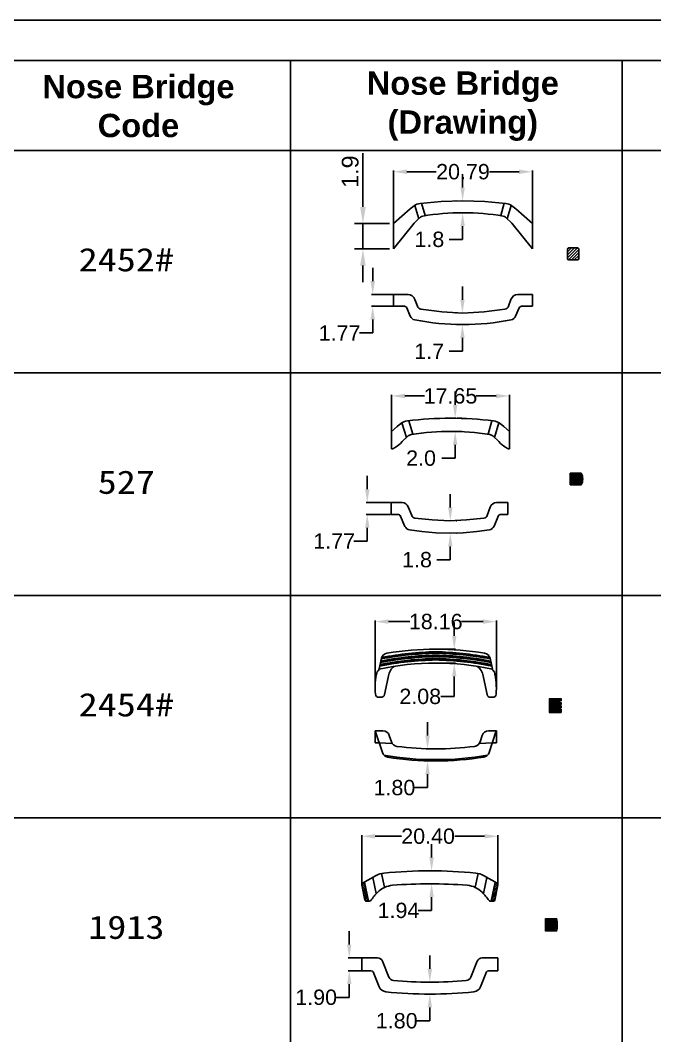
# Model space of a CAD drawing. Header units: inches. Extents: x 3613 to 8393, y -2205 to -794.
# Drawn here: x 3708.3 to 3803.3, y -1380.5 to -1228.4 of the extents above; entities that cross this region are included whole.
import ezdxf

# ---------------------------------------------------------------- set-up
doc = ezdxf.new("R2010")
doc.units = ezdxf.units.IN
doc.header["$MEASUREMENT"] = 0
doc.linetypes.add('PHANTOM2', pattern=[1.25, 0.625, -0.125, 0.125, -0.125, 0.125, -0.125])
doc.layers.add('Dimension', color=3, linetype='Continuous')
doc.layers.add('Section Line', color=6, linetype='PHANTOM2')
doc.styles.get("Standard").update_dxf_attribs({"font": 'arial.ttf'})
doc.styles.add('样式 1', font='romant.shx')
doc.dimstyles.new('ISO-25$0', dxfattribs={"dimtxt": 2.5, "dimasz": 2.5, "dimexe": 0.5, "dimexo": 1, "dimgap": 1, "dimtad": 0, "dimtih": 1, "dimtoh": 1, "dimdec": 1, "dimzin": 10, "dimdsep": 46, "dimlunit": 6, "dimtxsty": '样式 1', "dimcen": 0, "dimclrd": 256, "dimclre": 256, "dimclrt": 7, "dimazin": 0, "dimtfac": 1, "dimtdec": 1, "dimtofl": 0, "dimtmove": 0, "dimatfit": 0, "dimfxl": 1, "dimtolj": 1, "dimtzin": 10, "dimarcsym": 0})
doc.dimstyles.new('Standard$0', dxfattribs={"dimtxt": 2.3, "dimasz": 2, "dimexe": 1, "dimexo": 1, "dimgap": 1, "dimtad": 0, "dimtih": 1, "dimtoh": 1, "dimdec": 1, "dimzin": 0, "dimdsep": 46, "dimtxsty": 'Standard', "dimcen": 0, "dimclrd": 4, "dimclre": 4, "dimclrt": 4, "dimadec": 1, "dimazin": 0, "dimtfac": 1, "dimtdec": 1, "dimtofl": 0, "dimtmove": 0, "dimatfit": 0, "dimfxl": 1, "dimtolj": 1, "dimtzin": 0, "dimarcsym": 0})
pattern_1 = [(225, (1549.913197102886, -697.8947662898918), (0.1325825214724776, -0.1325825214724777), [])]

# ---------------------------------------------------------------- blocks, each defined once
blk = doc.blocks.new('*D456')
at = {"layer": 'Defpoints', "color": 0, "transparency": 16777216}
for p in [(3759.584680288662, -1258.810921603378), (3764.173020711336, -1258.810921603378), (3764.173020711335, -1262.6082696293)]:
    blk.add_point(p, dxfattribs=at)
at = {"layer": 'Dimension', "color": 0, "lineweight": -2, "transparency": 16777216}
for p, q in [((3759.584680288662, -1256.310921603378), (3759.584680288662, -1248.239639202287)), ((3763.548020711336, -1258.810921603378), (3758.334680288662, -1258.810921603378)), ((3759.584680288662, -1262.6082696293), (3759.584680288662, -1258.810921603378)), ((3763.548020711335, -1262.6082696293), (3758.334680288662, -1262.6082696293)), ((3759.584680288662, -1265.1082696293), (3759.584680288662, -1267.6082696293))]:
    blk.add_line(p, q, dxfattribs=at)
at = {"layer": 'Dimension', "color": 0, "transparency": 16777216}
for points in [[(3759.168013621995, -1256.310921603378), (3760.001346955328, -1256.310921603378), (3759.584680288662, -1258.810921603378)], [(3759.168013621995, -1265.1082696293), (3760.001346955328, -1265.1082696293), (3759.584680288662, -1262.6082696293)]]:
    blk.add_solid(points, dxfattribs=at)
at = {"layer": 'Dimension', "color": 0, "transparency": 16777216, "insert": (3757.683247819356, -1251.025280402833), "char_height": 2.5, "attachment_point": 5, "rotation": 90}
blk.add_mtext('1.9', dxfattribs=at)
blk = doc.blocks.new('*D457')
at = {"color": 0, "lineweight": -2, "transparency": 16777216}
for p, q in [((3761.050475342679, -1267.437604312717), (3761.050475342679, -1265.437604312717)), ((3764.110520711335, -1269.437604312717), (3760.87047534268, -1269.437604312717)), ((3764.110520711335, -1271.206623239223), (3760.87047534268, -1271.206623239223)), ((3761.050475342679, -1273.206623239223), (3761.050475342679, -1275.206623239223)), ((3761.050475342679, -1275.206623239223), (3759.050475342679, -1275.206623239223))]:
    blk.add_line(p, q, dxfattribs=at)
at = {"color": 0, "transparency": 16777216}
for points in [[(3760.717142009346, -1267.437604312717), (3761.383808676013, -1267.437604312717), (3761.050475342679, -1269.437604312717)], [(3760.717142009346, -1273.206623239223), (3761.383808676013, -1273.206623239223), (3761.050475342679, -1271.206623239223)]]:
    blk.add_solid(points, dxfattribs=at)
at = {"layer": 'Defpoints', "color": 0, "transparency": 16777216}
for p in [(3764.173020711335, -1269.437604312717), (3761.050475342679, -1271.206623239223), (3764.173020711335, -1271.206623239223)]:
    blk.add_point(p, dxfattribs=at)
at = {"color": 0, "lineweight": 9, "transparency": 16777216, "insert": (3756.081553105298, -1275.206623239224), "char_height": 2.3, "attachment_point": 5}
blk.add_mtext('\\A1;1.77', dxfattribs=at)
blk = doc.blocks.new('*D458')
at = {"color": 0, "lineweight": -2, "transparency": 16777216}
for p, q in [((3764.173020711334, -1258.748421603377), (3764.173020711334, -1250.86806296875)), ((3766.173020711334, -1251.04806296875), (3770.577782243009, -1251.04806296875)), ((3782.967796162132, -1251.04806296875), (3778.563034630457, -1251.04806296875)), ((3784.967796162132, -1258.748421603377), (3784.967796162132, -1250.86806296875))]:
    blk.add_line(p, q, dxfattribs=at)
at = {"color": 0, "transparency": 16777216}
for points in [[(3766.173020711334, -1250.714729635417), (3766.173020711334, -1251.381396302083), (3764.173020711334, -1251.04806296875)], [(3782.967796162132, -1250.714729635417), (3782.967796162132, -1251.381396302083), (3784.967796162132, -1251.04806296875)]]:
    blk.add_solid(points, dxfattribs=at)
at = {"layer": 'Defpoints', "color": 0, "transparency": 16777216}
for p in [(3784.967796162132, -1251.04806296875), (3764.173020711334, -1258.810921603377), (3784.967796162132, -1258.810921603377)]:
    blk.add_point(p, dxfattribs=at)
at = {"color": 0, "lineweight": 9, "transparency": 16777216, "insert": (3774.570408436733, -1251.04806296875), "char_height": 2.3, "attachment_point": 5}
blk.add_mtext('\\A1;20.79', dxfattribs=at)
blk = doc.blocks.new('*D464')
at = {"color": 3, "lineweight": -2, "ltscale": 1000, "transparency": 16777216}
for p, q in [((3774.492671619538, -1270.217491197227), (3774.492671619538, -1268.217491197227)), ((3773.570408436742, -1272.217491197227), (3773.492671619538, -1272.217491197227)), ((3773.57505974366, -1273.944390915033), (3773.492671619538, -1273.944390915033)), ((3774.492671619538, -1275.944390915033), (3774.492671619538, -1277.944390915033)), ((3774.492671619538, -1277.944390915033), (3772.492671619538, -1277.944390915033))]:
    blk.add_line(p, q, dxfattribs=at)
at = {"color": 3, "ltscale": 1000, "transparency": 16777216}
for points in [[(3774.159338286204, -1270.217491197227), (3774.826004952871, -1270.217491197227), (3774.492671619538, -1272.217491197227)], [(3774.159338286204, -1275.944390915033), (3774.826004952871, -1275.944390915033), (3774.492671619538, -1273.944390915033)]]:
    blk.add_solid(points, dxfattribs=at)
at = {"layer": 'Defpoints', "color": 0, "ltscale": 1000, "transparency": 16777216}
for p in [(3774.570408436742, -1272.217491197227), (3774.492671619538, -1273.944390915033), (3774.57505974366, -1273.944390915033)]:
    blk.add_point(p, dxfattribs=at)
at = {"color": 3, "ltscale": 1000, "transparency": 16777216, "insert": (3769.507235057463, -1277.944390915034), "char_height": 2.3, "attachment_point": 5}
blk.add_mtext('\\A1;1.7', dxfattribs=at)
blk = doc.blocks.new('*D465')
at = {"color": 3, "lineweight": -2, "ltscale": 1000, "transparency": 16777216}
for p, q in [((3774.522237297468, -1253.406541899623), (3774.522237297468, -1251.406541899623)), ((3773.5677067206, -1255.406541899623), (3773.522237297468, -1255.406541899623)), ((3773.570408436737, -1257.190248994963), (3773.522237297468, -1257.190248994963)), ((3774.522237297468, -1259.190248994963), (3774.522237297468, -1261.190248994963)), ((3774.522237297468, -1261.190248994963), (3772.522237297468, -1261.190248994963))]:
    blk.add_line(p, q, dxfattribs=at)
at = {"color": 3, "ltscale": 1000, "transparency": 16777216}
for points in [[(3774.188903964134, -1253.406541899623), (3774.855570630801, -1253.406541899623), (3774.522237297468, -1255.406541899623)], [(3774.188903964134, -1259.190248994963), (3774.855570630801, -1259.190248994963), (3774.522237297468, -1257.190248994963)]]:
    blk.add_solid(points, dxfattribs=at)
at = {"layer": 'Defpoints', "color": 0, "ltscale": 1000, "transparency": 16777216}
for p in [(3774.5677067206, -1255.406541899623), (3774.522237297468, -1257.190248994963), (3774.570408436737, -1257.190248994963)]:
    blk.add_point(p, dxfattribs=at)
at = {"color": 3, "ltscale": 1000, "transparency": 16777216, "insert": (3769.534447392964, -1261.190248994964), "char_height": 2.3, "attachment_point": 5}
blk.add_mtext('\\A1;1.8', dxfattribs=at)
blk = doc.blocks.new('*D466')
at = {"color": 0, "lineweight": -2, "transparency": 16777216}
for p, q in [((3760.236039786319, -1298.623194059393), (3760.236039786319, -1296.623194059393)), ((3763.726518409536, -1300.623194059393), (3760.05603978632, -1300.623194059393)), ((3763.726518409535, -1302.392212985899), (3760.05603978632, -1302.392212985899)), ((3760.236039786319, -1304.392212985899), (3760.236039786319, -1306.392212985899)), ((3760.236039786319, -1306.392212985899), (3758.236039786319, -1306.392212985899))]:
    blk.add_line(p, q, dxfattribs=at)
at = {"color": 0, "transparency": 16777216}
for points in [[(3759.902706452986, -1298.623194059393), (3760.569373119653, -1298.623194059393), (3760.236039786319, -1300.623194059393)], [(3759.902706452986, -1304.392212985899), (3760.569373119653, -1304.392212985899), (3760.236039786319, -1302.392212985899)]]:
    blk.add_solid(points, dxfattribs=at)
at = {"layer": 'Defpoints', "color": 0, "transparency": 16777216}
for p in [(3763.789018409536, -1300.623194059393), (3760.236039786319, -1302.392212985899), (3763.789018409535, -1302.392212985899)]:
    blk.add_point(p, dxfattribs=at)
at = {"color": 0, "lineweight": 9, "transparency": 16777216, "insert": (3755.267117548938, -1306.3922129859), "char_height": 2.3, "attachment_point": 5}
blk.add_mtext('\\A1;1.77', dxfattribs=at)
blk = doc.blocks.new('*D467')
at = {"color": 0, "lineweight": -2, "transparency": 16777216}
for p, q in [((3763.87280461493, -1289.894454059572), (3763.87280461493, -1284.465490490836)), ((3765.87280461493, -1284.645490490836), (3768.825707977001, -1284.645490490836)), ((3779.520685008922, -1284.645490490836), (3776.567781646851, -1284.645490490836)), ((3781.520685008922, -1289.894454059572), (3781.520685008922, -1284.465490490836))]:
    blk.add_line(p, q, dxfattribs=at)
at = {"color": 0, "transparency": 16777216}
for points in [[(3765.87280461493, -1284.312157157502), (3765.87280461493, -1284.978823824169), (3763.87280461493, -1284.645490490836)], [(3779.520685008922, -1284.312157157502), (3779.520685008922, -1284.978823824169), (3781.520685008922, -1284.645490490836)]]:
    blk.add_solid(points, dxfattribs=at)
at = {"layer": 'Defpoints', "color": 0, "transparency": 16777216}
for p in [(3781.520685008922, -1284.645490490836), (3763.87280461493, -1289.956954059572), (3781.520685008922, -1289.956954059572)]:
    blk.add_point(p, dxfattribs=at)
at = {"color": 0, "lineweight": 9, "transparency": 16777216, "insert": (3772.696744811926, -1284.645490490836), "char_height": 2.3, "attachment_point": 5}
blk.add_mtext('\\A1;17.65', dxfattribs=at)
blk = doc.blocks.new('*D468')
at = {"color": 3, "lineweight": -2, "ltscale": 1000, "transparency": 16777216}
for p, q in [((3773.40089539049, -1285.985026379397), (3773.40089539049, -1283.985026379397)), ((3773.696744811929, -1287.985026379397), (3774.40089539049, -1287.985026379397)), ((3773.696744811929, -1289.968696971724), (3774.40089539049, -1289.968696971724)), ((3773.40089539049, -1291.968696971724), (3773.40089539049, -1293.968696971724)), ((3773.40089539049, -1293.968696971724), (3771.40089539049, -1293.968696971724))]:
    blk.add_line(p, q, dxfattribs=at)
at = {"color": 3, "ltscale": 1000, "transparency": 16777216}
for points in [[(3773.067562057157, -1285.985026379397), (3773.734228723824, -1285.985026379397), (3773.40089539049, -1287.985026379397)], [(3773.067562057157, -1291.968696971724), (3773.734228723824, -1291.968696971724), (3773.40089539049, -1289.968696971724)]]:
    blk.add_solid(points, dxfattribs=at)
at = {"layer": 'Defpoints', "color": 0, "ltscale": 1000, "transparency": 16777216}
for p in [(3772.696744811929, -1287.985026379397), (3772.696744811929, -1289.968696971724), (3773.40089539049, -1289.968696971724)]:
    blk.add_point(p, dxfattribs=at)
at = {"color": 3, "ltscale": 1000, "transparency": 16777216, "insert": (3768.291516127188, -1293.968696971725), "char_height": 2.3, "attachment_point": 5}
blk.add_mtext('\\A1;2.0', dxfattribs=at)
blk = doc.blocks.new('*D469')
at = {"color": 3, "lineweight": -2, "ltscale": 1000, "transparency": 16777216}
for p, q in [((3772.672765730545, -1301.35314130205), (3772.672765730545, -1299.35314130205)), ((3773.54741799761, -1303.35314130205), (3773.672765730545, -1303.35314130205)), ((3773.584686141089, -1305.179280332474), (3773.672765730545, -1305.179280332474)), ((3772.672765730545, -1307.179280332474), (3772.672765730545, -1309.179280332474)), ((3772.672765730545, -1309.179280332474), (3770.672765730545, -1309.179280332474))]:
    blk.add_line(p, q, dxfattribs=at)
at = {"color": 3, "ltscale": 1000, "transparency": 16777216}
for points in [[(3772.339432397211, -1301.35314130205), (3773.006099063878, -1301.35314130205), (3772.672765730545, -1303.35314130205)], [(3772.339432397211, -1307.179280332474), (3773.006099063878, -1307.179280332474), (3772.672765730545, -1305.179280332474)]]:
    blk.add_solid(points, dxfattribs=at)
at = {"layer": 'Defpoints', "color": 0, "ltscale": 1000, "transparency": 16777216}
for p in [(3772.54741799761, -1303.35314130205), (3772.584686141089, -1305.179280332474), (3772.672765730545, -1305.179280332474)]:
    blk.add_point(p, dxfattribs=at)
at = {"color": 3, "ltscale": 1000, "transparency": 16777216, "insert": (3767.684975826041, -1309.179280332475), "char_height": 2.3, "attachment_point": 5}
blk.add_mtext('\\A1;1.8', dxfattribs=at)
blk = doc.blocks.new('*D470')
at = {"color": 0, "lineweight": -2, "transparency": 16777216}
for p, q in [((3761.408927521728, -1328.336336637745), (3761.408927521728, -1318.273565675325)), ((3763.408927521728, -1318.453565675325), (3766.629284284637, -1318.453565675325)), ((3777.572887977969, -1318.453565675325), (3774.35253121506, -1318.453565675325)), ((3779.572887977969, -1328.336336637745), (3779.572887977969, -1318.273565675325))]:
    blk.add_line(p, q, dxfattribs=at)
at = {"color": 0, "transparency": 16777216}
for points in [[(3763.408927521728, -1318.120232341992), (3763.408927521728, -1318.786899008658), (3761.408927521728, -1318.453565675325)], [(3777.572887977969, -1318.120232341992), (3777.572887977969, -1318.786899008658), (3779.572887977969, -1318.453565675325)]]:
    blk.add_solid(points, dxfattribs=at)
at = {"layer": 'Defpoints', "color": 0, "transparency": 16777216}
for p in [(3779.572887977969, -1318.453565675325), (3761.408927521728, -1328.398836637745), (3779.572887977969, -1328.398836637745)]:
    blk.add_point(p, dxfattribs=at)
at = {"color": 0, "lineweight": 9, "transparency": 16777216, "insert": (3770.490907749849, -1318.453565675325), "char_height": 2.3, "attachment_point": 5}
blk.add_mtext('\\A1;18.16', dxfattribs=at)
blk = doc.blocks.new('*D471')
at = {"color": 0, "lineweight": -2, "transparency": 16777216}
for p, q in [((3773.26764190921, -1320.592208510237), (3773.26764190921, -1318.592208510237)), ((3770.553407921259, -1322.592208510237), (3773.44764190921, -1322.592208510237)), ((3770.553405520315, -1324.667467657465), (3773.44764190921, -1324.667467657465)), ((3773.26764190921, -1326.667467657465), (3773.26764190921, -1329.667467657465)), ((3773.26764190921, -1329.667467657465), (3771.26764190921, -1329.667467657465))]:
    blk.add_line(p, q, dxfattribs=at)
at = {"color": 0, "transparency": 16777216}
for points in [[(3772.934308575877, -1320.592208510237), (3773.600975242544, -1320.592208510237), (3773.26764190921, -1322.592208510237)], [(3772.934308575877, -1326.667467657465), (3773.600975242544, -1326.667467657465), (3773.26764190921, -1324.667467657465)]]:
    blk.add_solid(points, dxfattribs=at)
at = {"layer": 'Defpoints', "color": 0, "transparency": 16777216}
for p in [(3770.490907921259, -1322.592208510237), (3770.490905520315, -1324.667467657465), (3773.26764190921, -1324.667467657465)]:
    blk.add_point(p, dxfattribs=at)
at = {"color": 0, "lineweight": 9, "transparency": 16777216, "insert": (3768.168501390792, -1329.667467657466), "char_height": 2.3, "attachment_point": 5}
blk.add_mtext('\\A1;2.08', dxfattribs=at)
blk = doc.blocks.new('*D472')
at = {"color": 0, "lineweight": -2, "transparency": 16777216}
for p, q in [((3769.267523237564, -1335.532932703003), (3769.267523237564, -1333.532932703003)), ((3770.430893213264, -1337.532932703003), (3769.087523237564, -1337.532932703003)), ((3770.428407749851, -1339.332932773445), (3769.087523237564, -1339.332932773445)), ((3769.267523237564, -1341.332932773445), (3769.267523237564, -1343.332932773445)), ((3769.267523237564, -1343.332932773445), (3767.267523237564, -1343.332932773445))]:
    blk.add_line(p, q, dxfattribs=at)
at = {"color": 0, "transparency": 16777216}
for points in [[(3768.934189904231, -1335.532932703003), (3769.600856570898, -1335.532932703003), (3769.267523237564, -1337.532932703003)], [(3768.934189904231, -1341.332932773445), (3769.600856570898, -1341.332932773445), (3769.267523237564, -1339.332932773445)]]:
    blk.add_solid(points, dxfattribs=at)
at = {"layer": 'Defpoints', "color": 0, "transparency": 16777216}
for p in [(3770.493393213264, -1337.532932703003), (3769.267523237564, -1339.332932773445), (3770.490907749851, -1339.332932773445)]:
    blk.add_point(p, dxfattribs=at)
at = {"color": 0, "lineweight": 9, "transparency": 16777216, "insert": (3764.302523237563, -1343.332932773446), "char_height": 2.3, "attachment_point": 5}
blk.add_mtext('\\A1;1.80', dxfattribs=at)
blk = doc.blocks.new('*D473')
at = {"color": 0, "lineweight": -2, "transparency": 16777216}
for p, q in [((3759.408763629345, -1357.776722528884), (3759.408763629345, -1350.435486125327)), ((3761.408763629345, -1350.615486125327), (3765.35839712463, -1350.615486125327)), ((3777.812708624863, -1350.615486125327), (3773.331098352461, -1350.615486125327)), ((3779.812708624863, -1357.776722528885), (3779.812708624863, -1350.435486125327))]:
    blk.add_line(p, q, dxfattribs=at)
at = {"color": 0, "transparency": 16777216}
for points in [[(3761.408763629345, -1350.282152791994), (3761.408763629345, -1350.948819458661), (3759.408763629345, -1350.615486125327)], [(3777.812708624863, -1350.282152791994), (3777.812708624863, -1350.948819458661), (3779.812708624863, -1350.615486125327)]]:
    blk.add_solid(points, dxfattribs=at)
at = {"layer": 'Defpoints', "color": 0, "transparency": 16777216}
for p in [(3779.812708624863, -1350.615486125327), (3759.408763629345, -1357.839222528884), (3779.812708624863, -1357.839222528885)]:
    blk.add_point(p, dxfattribs=at)
at = {"color": 0, "lineweight": 9, "transparency": 16777216, "insert": (3769.344747738545, -1350.615486125327), "char_height": 2.3, "attachment_point": 5}
blk.add_mtext('\\A1;20.40', dxfattribs=at)
blk = doc.blocks.new('*D474')
at = {"color": 0, "lineweight": -2, "transparency": 16777216}
for p, q in [((3769.872114212309, -1353.797732483635), (3769.872114212309, -1351.797732483635)), ((3769.673236127105, -1355.797732483635), (3770.052114212308, -1355.797732483635)), ((3769.673236127103, -1357.737732483635), (3770.052114212308, -1357.737732483635)), ((3769.872114212309, -1359.737732483635), (3769.872114212309, -1361.737732483635)), ((3769.872114212309, -1361.737732483635), (3767.872114212309, -1361.737732483635))]:
    blk.add_line(p, q, dxfattribs=at)
at = {"color": 0, "transparency": 16777216}
for points in [[(3769.538780878975, -1353.797732483635), (3770.205447545642, -1353.797732483635), (3769.872114212309, -1355.797732483635)], [(3769.538780878975, -1359.737732483635), (3770.205447545642, -1359.737732483635), (3769.872114212309, -1357.737732483635)]]:
    blk.add_solid(points, dxfattribs=at)
at = {"layer": 'Defpoints', "color": 0, "transparency": 16777216}
for p in [(3769.610736127105, -1355.797732483635), (3769.610736127103, -1357.737732483635), (3769.872114212309, -1357.737732483635)]:
    blk.add_point(p, dxfattribs=at)
at = {"color": 0, "lineweight": 9, "transparency": 16777216, "insert": (3764.907898659783, -1361.737732483636), "char_height": 2.3, "attachment_point": 5}
blk.add_mtext('\\A1;1.94', dxfattribs=at)
blk = doc.blocks.new('*D475')
at = {"color": 0, "lineweight": -2, "transparency": 16777216}
for p, q in [((3769.610736127115, -1370.471561124482), (3769.610736127115, -1368.471561124482)), ((3769.673236127105, -1372.471561124482), (3769.790736127115, -1372.471561124482)), ((3769.673236127105, -1374.271561124482), (3769.790736127115, -1374.271561124482)), ((3769.610736127115, -1376.271561124482), (3769.610736127115, -1378.271561124482)), ((3769.610736127115, -1378.271561124482), (3767.610736127115, -1378.271561124482))]:
    blk.add_line(p, q, dxfattribs=at)
at = {"color": 0, "transparency": 16777216}
for points in [[(3769.277402793782, -1370.471561124482), (3769.944069460449, -1370.471561124482), (3769.610736127115, -1372.471561124482)], [(3769.277402793782, -1376.271561124482), (3769.944069460449, -1376.271561124482), (3769.610736127115, -1374.271561124482)]]:
    blk.add_solid(points, dxfattribs=at)
at = {"layer": 'Defpoints', "color": 0, "transparency": 16777216}
for p in [(3769.610736127105, -1372.471561124482), (3769.610736127105, -1374.271561124482), (3769.610736127115, -1374.271561124482)]:
    blk.add_point(p, dxfattribs=at)
at = {"color": 0, "lineweight": 9, "transparency": 16777216, "insert": (3764.645736127114, -1378.271561124483), "char_height": 2.3, "attachment_point": 5}
blk.add_mtext('\\A1;1.80', dxfattribs=at)
blk = doc.blocks.new('*D476')
at = {"color": 0, "lineweight": -2, "transparency": 16777216}
for p, q in [((3757.539471663424, -1366.854738695677), (3757.539471663424, -1364.854738695677)), ((3759.35476003847, -1368.854738695677), (3757.359471663424, -1368.854738695677)), ((3759.35476003847, -1370.754738695676), (3757.359471663424, -1370.754738695676)), ((3757.539471663424, -1372.754738695676), (3757.539471663424, -1374.754738695676)), ((3757.539471663424, -1374.754738695676), (3755.539471663424, -1374.754738695676))]:
    blk.add_line(p, q, dxfattribs=at)
at = {"color": 0, "transparency": 16777216}
for points in [[(3757.20613833009, -1366.854738695677), (3757.872804996757, -1366.854738695677), (3757.539471663424, -1368.854738695677)], [(3757.20613833009, -1372.754738695676), (3757.872804996757, -1372.754738695676), (3757.539471663424, -1370.754738695676)]]:
    blk.add_solid(points, dxfattribs=at)
at = {"layer": 'Defpoints', "color": 0, "transparency": 16777216}
for p in [(3759.41726003847, -1368.854738695677), (3757.539471663424, -1370.754738695676), (3759.41726003847, -1370.754738695676)]:
    blk.add_point(p, dxfattribs=at)
at = {"color": 0, "lineweight": 9, "transparency": 16777216, "insert": (3752.574471663422, -1374.754738695677), "char_height": 2.3, "attachment_point": 5}
blk.add_mtext('\\A1;1.90', dxfattribs=at)

msp = doc.modelspace()

# ---------------------------------------------------------------- hatches: boundary and pattern name
at = {"ltscale": 3000}
h = msp.add_hatch(dxfattribs=at)
h.set_pattern_fill('ANSI31', color=1, scale=2.5)
h.set_pattern_definition([(45, (2930.715342163177, -1165.789439504503), (-0.2209708691207961, 0.2209708691207961), [])])
h.paths.add_polyline_path([(3791.944123857389, -1262.665901862045, 0.4142135623730951), (3791.744123857389, -1262.465901862045), (3790.444123857389, -1262.465901862045, 0.414213562373044), (3790.244123857389, -1262.665901862045), (3790.244123857389, -1264.065901862045, 0.4142135623730951), (3790.444123857389, -1264.265901862045), (3791.744123857389, -1264.265901862045, 0.414213562373044), (3791.944123857389, -1264.065901862045)])
at = {"lineweight": 9}
h = msp.add_hatch(dxfattribs=at)
h.set_pattern_fill('ANSI31', color=1, scale=0.05, style=0)
h.set_pattern_definition([(45, (2365.824884167531, -2087.312837980759), (-0.1122532015133644, 0.1122532015133644), [])])
edge = h.paths.add_edge_path()
edge.add_arc((3790.606296194301, -1297.085804084064), 1.906249999999562, 333.5189601696105, 386.4810398303894)
edge.add_line((3790.612546194301, -1296.235804084065), (3792.312546194301, -1296.235804084065))
edge.add_line((3790.612546194301, -1297.960804084064), (3790.612546194301, -1296.235804084065))
edge.add_line((3792.312546194302, -1297.935804084065), (3790.612546194302, -1297.935804084065))
h = msp.add_hatch()
h.set_pattern_fill('ANSI31', color=6)
h.set_pattern_definition([(45, (3649.034319665372, -737.4790179968691), (-0.08838834764831845, 0.08838834764831845), [])])
h.paths.add_polyline_path([(3770.490908092666, -1323.18753507158, -0.04260186892116992), (3778.641919338705, -1324.047570707634), (3778.621029818742, -1323.952407338919, 0.03409737267722153), (3778.582825058758, -1323.821643008638, 0.0422891095638323), (3770.490908092665, -1322.972951029216, 0.04228910956383077), (3762.398991126573, -1323.821643008638, 0.03409737267719486), (3762.360786366589, -1323.952407338919), (3762.339896846627, -1324.047570707633, -0.04260186892116984)])
h.paths.add_polyline_path([(3770.490908092665, -1323.482246830039, 0.04295953706062044), (3762.2723366335, -1324.355345011875), (3762.22313058534, -1324.579505897935, -0.04322010633148308), (3770.490908092665, -1323.696830872403, -0.04322010633148599), (3778.758685599991, -1324.579505897935), (3778.709479551831, -1324.355345011875, 0.0429595370606273)])
h.paths.add_polyline_path([(3770.490908092665, -1323.989832016739, 0.04357609675222997), (3762.155923099725, -1324.885673332403), (3762.106688186583, -1325.109965714494, -0.04383695860477001), (3770.490908092665, -1324.204416059103, -0.04383695860477663), (3778.875127998748, -1325.109965714495), (3778.825893085606, -1324.885673332403, 0.0435760967522308)])
h = msp.add_hatch()
h.set_pattern_fill('ANSI31', color=6)
h.set_pattern_definition([(45, (1521.453929852217, -496.7317468424408), (-0.08838834764831845, 0.08838834764831845), [])])
h.paths.add_polyline_path([(3788.987997286237, -1330.853118611645), (3789.287997286237, -1330.853118611645), (3789.287997286237, -1330.558406750424), (3788.987997286236, -1330.558406750424), (3788.987997286237, -1330.343822759442), (3789.287997286237, -1330.343822759442), (3789.287997286237, -1329.963080189081), (3787.487997286236, -1329.963080189081), (3787.487997286236, -1332.063080189081), (3789.287997286237, -1332.063080189081), (3789.287997286237, -1331.563080189081), (3788.987997286236, -1331.563080189081), (3788.987997286236, -1331.363080189081), (3789.287997286237, -1331.363080189081), (3789.287997286237, -1331.067702602628), (3788.987997286236, -1331.067702602628)])
h = msp.add_hatch(dxfattribs=at)
h.set_pattern_fill('ANSI31', color=1, scale=0.05, style=0)
h.set_pattern_definition([(45, (2541.217672443946, -2104.753368595149), (-0.1122532015133644, 0.1122532015133644), [])])
edge = h.paths.add_edge_path()
edge.add_arc((3785.20947215193, -1363.900778335483), 3.536153846150863, 344.4158438435679, 375.5841561564321)
edge.add_line((3788.615625998081, -1362.950778335483), (3786.945625998081, -1362.950778335483))
edge.add_line((3786.945625998081, -1362.950778335483), (3786.945625998081, -1364.850778335483))
edge.add_line((3786.945625998081, -1364.850778335483), (3788.615625998081, -1364.850778335483))
at = {"layer": 'Section Line', "linetype": 'Continuous', "ltscale": 0.5}
h = msp.add_hatch(dxfattribs=at)
h.set_pattern_fill('ANSI31', color=256, scale=1.5, angle=180)
h.set_pattern_definition(pattern_1)
h.paths.add_polyline_path([(3759.841129413835, -1357.478461743381), (3759.510477073592, -1357.665039427068, 0.3255718650699441), (3759.412827524921, -1357.87933540691), (3759.881344221085, -1360.167860709056, 0.3562316591089264), (3760.077280325508, -1360.327747831031), (3760.424447458412, -1360.327747831031)])
h = msp.add_hatch(dxfattribs=at)
h.set_pattern_fill('ANSI31', color=256, scale=1.5, angle=180)
h.set_pattern_definition(pattern_1)
h.paths.add_polyline_path([(3779.808644729285, -1357.87933540691, 0.3255718650700261), (3779.710995180615, -1357.665039427069), (3779.38034284037, -1357.47846174338), (3778.797024795793, -1360.327747831031), (3779.144191928698, -1360.327747831031, 0.356231659108784), (3779.340128033121, -1360.167860709056)])

# ---------------------------------------------------------------- linework, layer by layer
for p, q in [((4029.183045710526, -1234.354477558179), (3619.927546716286, -1234.354477558179)), ((3748.752854454639, -1234.354477558179), (3748.752854454639, -1490.315280700256)), ((3798.400143909721, -1234.354477558179), (3798.400143909721, -1490.315280700256)), ((3632.745163587531, -1247.847647170558), (4029.183045710526, -1247.847647170558)), ((3764.173020711334, -1258.810921603377), (3766.649961262588, -1256.60919666893)), ((3766.649961262579, -1256.609196668936), (3767.237206235808, -1256.157469766454)), ((3767.334031201628, -1256.087967440998), (3767.951224720411, -1258.09384637704)), ((3768.16517206125, -1255.792192623637), (3771.312978526266, -1255.494427147216)), ((3768.917811829944, -1257.61867583393), (3768.379182979754, -1255.771948347562)), ((3771.306262823285, -1255.494835070692), (3774.573110152867, -1255.406541899622)), ((3777.83455405018, -1255.494835070692), (3774.567706720598, -1255.406541899622)), ((3780.975644812216, -1255.792192623637), (3777.827838347199, -1255.494427147216)), ((3780.223005043521, -1257.61867583393), (3780.761633893711, -1255.771948347562)), ((3781.806785671837, -1256.087967440998), (3781.189592153054, -1258.09384637704)), ((3782.490855610886, -1256.609196668936), (3781.903610637657, -1256.157469766454)), ((3784.967796162132, -1258.810921603377), (3782.490855610877, -1256.60919666893)), ((3767.275553806844, -1258.733955663577), (3768.075824273597, -1257.975804695074)), ((3768.073888060269, -1257.977689285347), (3768.204696024109, -1257.846881321507)), ((3781.066928813196, -1257.977689285347), (3780.936120849356, -1257.846881321507)), ((3781.865263066621, -1258.733955663577), (3781.064992599868, -1257.975804695074)), ((3764.173020711334, -1262.6082696293), (3767.275553806844, -1258.733955663577)), ((3764.173020711334, -1258.810921603377), (3764.173020711333, -1262.6082696293)), ((3784.967796162132, -1262.6082696293), (3781.86526306662, -1258.733955663577)), ((3784.967796162132, -1258.810921603377), (3784.967796162132, -1262.608269629299)), ((3790.244123857389, -1262.665901862045), (3790.244123857389, -1264.065901862045)), ((3791.744123857389, -1262.465901862045), (3790.444123857389, -1262.465901862045)), ((3791.944123857389, -1264.065901862045), (3791.944123857389, -1262.665901862045)), ((3790.444123857389, -1264.265901862045), (3791.744123857389, -1264.265901862045)), ((3766.344198691866, -1269.437604312716), (3764.173020711333, -1269.437604312716)), ((3764.173020711333, -1269.437604312716), (3764.173020711333, -1271.206623239223)), ((3767.737756308316, -1271.169030514365), (3767.380114794621, -1270.167634276018)), ((3781.403060565124, -1271.169030514365), (3781.760702078818, -1270.167634276018)), ((3782.796618181574, -1269.437604312716), (3784.967796162132, -1269.437604312716)), ((3784.967796162132, -1269.437604312716), (3784.967796162132, -1271.206623239223)), ((3765.787353047455, -1271.206623239223), (3764.173020711333, -1271.206623239223)), ((3766.156007197511, -1271.451400439199), (3766.683860172403, -1272.705051254568)), ((3782.984809675929, -1271.451400439199), (3782.456956701037, -1272.705051254568)), ((3783.353463825984, -1271.206623239223), (3784.967796162132, -1271.206623239223)), ((3632.745163587531, -1281.189424384479), (4029.183045710526, -1281.189424384479)), ((3767.071205580334, -1290.389891954225), (3766.477009086117, -1288.352646831189)), ((3767.071205580334, -1290.389891954225), (3766.477009086117, -1288.352646831189)), ((3778.322284043517, -1290.389891954225), (3778.916480537735, -1288.352646831189)), ((3763.87280461493, -1289.956954059572), (3764.712513678325, -1289.210546003221)), ((3763.87280461493, -1289.956954059572), (3764.712513678325, -1289.210546003221)), ((3763.87280461493, -1289.956954059572), (3763.872804614926, -1292.55304359986)), ((3764.712513678325, -1289.210546003221), (3765.271950360459, -1288.780210093887)), ((3764.712513678325, -1289.210546003221), (3765.260067155577, -1288.789351020719)), ((3765.433471405684, -1288.679002861561), (3766.110379283262, -1290.878953463688)), ((3765.433471405684, -1288.679002861561), (3766.110379283262, -1290.878953463688)), ((3766.776369092584, -1290.432011452475), (3769.092941496341, -1290.137174964723)), ((3766.81138782266, -1290.427554523193), (3769.092941496341, -1290.137174964723)), ((3769.092941496341, -1290.137174964723), (3771.36739440185, -1289.968696971723)), ((3769.092941496341, -1290.137174964723), (3771.36739440185, -1289.968696971723)), ((3771.36739440185, -1289.968696971723), (3772.696744811925, -1289.968696971723)), ((3771.36739440185, -1289.968696971723), (3772.696744811925, -1289.968696971723)), ((3774.026095222001, -1289.968696971723), (3772.696744811925, -1289.968696971723)), ((3776.30054812751, -1290.137174964723), (3774.026095222001, -1289.968696971723)), ((3778.582101801192, -1290.427554523193), (3776.30054812751, -1290.137174964723)), ((3779.960018218168, -1288.679002861561), (3779.28311034059, -1290.878953463688)), ((3780.680975945526, -1289.210546003221), (3780.121539263393, -1288.780210093889)), ((3781.520685008922, -1289.956954059572), (3780.680975945526, -1289.210546003221)), ((3781.52068500892, -1289.956954059572), (3781.520685008923, -1292.55304359986)), ((3765.200144371442, -1291.743634685344), (3765.470664646829, -1291.484998908728)), ((3765.200144371427, -1291.743634685356), (3765.470664646829, -1291.484998908728)), ((3765.470664646829, -1291.484998908728), (3766.362195528071, -1290.640390705447)), ((3765.470664646829, -1291.484998908728), (3766.270935113582, -1290.726847940226)), ((3779.922824977022, -1291.484998908728), (3779.031294095781, -1290.640390705447)), ((3780.193345252417, -1291.743634685353), (3779.922824977022, -1291.484998908728)), ((3790.612546194301, -1296.210804084065), (3792.299861682408, -1296.210804084065)), ((3790.612546194301, -1297.960804084064), (3790.612546194301, -1296.210804084065)), ((3792.299861682408, -1297.960804084063), (3790.612546194301, -1297.960804084064)), ((3763.789018409534, -1302.392212985899), (3763.789018409534, -1300.623194059393)), ((3763.789018409534, -1300.623194059393), (3765.44661133332, -1300.623194059393)), ((3779.605611870811, -1300.623194059393), (3781.3107296816, -1300.623194059393)), ((3781.3107296816, -1300.623194059393), (3781.3107296816, -1302.392212985899)), ((3766.377362826761, -1301.257541686969), (3766.8873968227, -1302.555810040264)), ((3778.216873202553, -1302.538448581045), (3778.663869959217, -1301.286857662392)), ((3764.890305211549, -1302.392212985899), (3763.789018409534, -1302.392212985899)), ((3765.883426526503, -1304.177496220625), (3765.164150687118, -1302.569703167882)), ((3767.377444172855, -1302.932506659726), (3769.944165449549, -1303.227048445576)), ((3769.940881681629, -1303.226780879349), (3772.55229057314, -1303.353139374099)), ((3772.547417997608, -1303.353141302049), (3775.116707390867, -1303.226782807299)), ((3775.113553916997, -1303.227038112939), (3777.719142317561, -1302.932858777393)), ((3779.89004130584, -1302.57579588588), (3779.223522500522, -1304.158778048511)), ((3781.3107296816, -1302.392212985899), (3780.166531918381, -1302.392212985899)), ((3768.414947872398, -1304.968859529962), (3766.575086749443, -1304.70054644953)), ((3770.481950530837, -1305.1376951047), (3768.41809511658, -1304.969217111699)), ((3772.548853849834, -1305.179969963082), (3770.484998435575, -1305.137850464832)), ((3774.614749655559, -1305.137850464832), (3772.550894241302, -1305.179969963082)), ((3776.639617649824, -1304.969210168821), (3774.617881733817, -1305.137688161821)), ((3778.521329883513, -1304.700481292753), (3776.642536443644, -1304.968880355592)), ((3632.745163587531, -1314.5312015984), (4029.183045710526, -1314.5312015984)), ((3778.982524548523, -1325.599216663461), (3778.621029818742, -1323.952407338919)), ((3763.396904126229, -1326.573317897002), (3763.354551898684, -1326.827431262273)), ((3777.584911373469, -1326.573317897002), (3777.627263601014, -1326.827431262273)), ((3763.354551898684, -1326.827431262273), (3762.803961797425, -1329.396851734806)), ((3777.627263601014, -1326.827431262273), (3778.177853702272, -1329.396851734806)), ((3762.315060590387, -1329.792087190441), (3761.94984307253, -1329.79208719044)), ((3778.666754909311, -1329.792087190441), (3779.031972427168, -1329.79208719044)), ((3789.287997286237, -1329.963080189081), (3789.287997286237, -1330.343822759442)), ((3789.287997286237, -1331.563080189081), (3789.287997286237, -1332.063080189081)), ((3761.408927521728, -1334.81016383387), (3762.584793934705, -1334.81016383387)), ((3763.537218081904, -1335.505388106765), (3763.841841669318, -1336.457336817428)), ((3777.444597417794, -1335.505388106765), (3777.13997383038, -1336.457336817428)), ((3779.554284444534, -1334.81016383387), (3778.490915930465, -1338.082066954086)), ((3779.572887977969, -1336.631309618317), (3779.572887977969, -1334.81016383387)), ((3778.961353258903, -1336.631309618317), (3779.572887977969, -1336.631309618317)), ((3632.745163587531, -1347.872978812321), (4029.183045710526, -1347.872978812321)), ((3759.510477073592, -1357.665039427068), (3761.58922087431, -1356.49206359683)), ((3761.060736127103, -1356.813236804724), (3761.573904204914, -1359.211170838075)), ((3762.360736127102, -1356.2138188097), (3762.800214356154, -1358.267414596209)), ((3776.860736127102, -1356.2138188097), (3776.42125789805, -1358.267414596209)), ((3779.710995180615, -1357.665039427069), (3777.632251379897, -1356.49206359683)), ((3778.160736127104, -1356.813236804724), (3777.647568049293, -1359.211170838075)), ((3759.881344221085, -1360.167860709056), (3759.412827524921, -1357.87933540691)), ((3760.424447458412, -1360.327747831031), (3759.841129413835, -1357.478461743381)), ((3778.797024795793, -1360.327747831031), (3779.38034284037, -1357.478461743381)), ((3779.340128033122, -1360.167860709056), (3779.808644729285, -1357.87933540691)), ((3760.587650786809, -1360.327747831031), (3760.077280325508, -1360.327747831031)), ((3778.633821467398, -1360.327747831031), (3779.144191928698, -1360.327747831031)), ((3759.417260038468, -1368.854738695677), (3761.779185554163, -1368.854738695677)), ((3759.417260038468, -1370.754738695676), (3759.417260038468, -1368.854738695677)), ((3779.804212215739, -1368.854738695677), (3777.442286700045, -1368.854738695677)), ((3779.804212215739, -1370.754738695676), (3779.804212215739, -1368.854738695677)), ((3759.417260038468, -1370.754738695675), (3760.838963317534, -1370.754738695676)), ((3763.487076120258, -1371.729006073865), (3762.520171200198, -1369.353175646932)), ((3775.734396133946, -1371.729006073865), (3776.701301054009, -1369.353175646932)), ((3779.804212215739, -1370.754738695676), (3778.382508936675, -1370.754738695676)), ((3762.02731161669, -1373.178835248065), (3761.116832934797, -1370.941652552397)), ((3777.194160637517, -1373.178835248065), (3778.104639319409, -1370.941652552397))]:
    msp.add_line(p, q)
at = {"color": 0}
for p, q in [((3761.999290951176, -1325.599216663461), (3762.360785680955, -1323.952407338919)), ((3762.360786366589, -1323.952407338919), (3762.012630746895, -1325.538449606409)), ((3761.408927521728, -1336.631309618317), (3761.408927521728, -1334.81016383387)), ((3761.427531055164, -1334.81016383387), (3762.490899569232, -1338.082066954086)), ((3779.572887977969, -1334.81016383387), (3778.397021564992, -1334.81016383387)), ((3762.020462240795, -1336.631309618317), (3761.408927521728, -1336.631309618317))]:
    msp.add_line(p, q, dxfattribs=at)
at = {"lineweight": 9}
for p, q in [((3787.487997286236, -1329.963080189081), (3789.287997286237, -1329.963080189081)), ((3787.487997286236, -1329.963080189081), (3787.487997286236, -1332.063080189081)), ((3788.987997286236, -1330.343822759442), (3789.287997286237, -1330.343822759442)), ((3788.987997286237, -1330.343822759442), (3788.987997286236, -1330.558406750424)), ((3788.987997286236, -1330.558406750424), (3789.287997286237, -1330.558406750424)), ((3788.987997286236, -1330.853118611645), (3789.287997286237, -1330.853118611645)), ((3788.987997286237, -1330.853118611645), (3788.987997286236, -1331.067702602628)), ((3788.987997286236, -1331.067702602628), (3789.287997286237, -1331.067702602628)), ((3789.287997286237, -1330.558406750424), (3789.287997286237, -1330.853118560265)), ((3789.287997286237, -1331.067702602628), (3789.287997286237, -1331.363080189081)), ((3787.487997286236, -1332.063080189081), (3789.287997286237, -1332.063080189081)), ((3788.987997286236, -1331.363080189081), (3789.287997286237, -1331.363080189081)), ((3788.987997286236, -1331.363080189081), (3788.987997286236, -1331.563080189081)), ((3788.987997286236, -1331.563080189081), (3789.287997286237, -1331.563080189081))]:
    msp.add_line(p, q, dxfattribs=at)
at = {"color": 0, "lineweight": 9}
for p, q in [((3786.945625998081, -1362.950778335483), (3788.615625998081, -1362.950778335483)), ((3786.945625998081, -1364.850778335483), (3786.945625998081, -1362.950778335483)), ((3788.615625998081, -1364.850778335483), (3786.945625998081, -1364.850778335483))]:
    msp.add_line(p, q, dxfattribs=at)
msp.add_lwpolyline([(4033.221085677806, -1525.354477558179), (4033.221085677806, -1228.354477558179), (3613.22108848105, -1228.354477558179), (3613.22108848105, -1525.354477558179)], close=True)
at = {"color": 0}
for points in [[(3778.709479551831, -1324.355345011875, 0.04295953706062637), (3770.490908092665, -1323.482246830039, 0.04295953706062337), (3762.2723366335, -1324.355345011875)], [(3778.758685599991, -1324.579505897935, 0.0432201063314863), (3770.490908092665, -1323.696830872403, 0.04322010633148408), (3762.22313058534, -1324.579505897935)]]:
    msp.add_lwpolyline(points, format="xyb", dxfattribs=at)
for points in [[(3778.641919338705, -1324.047570707634, 0.04260186892117315), (3770.490908092665, -1323.18753507158, 0.04260186892116937), (3762.339896846627, -1324.047570707633)], [(3778.582825058758, -1323.821643008638, 0.04228910956383411), (3770.490908092665, -1322.972951029216, 0.04228910956383239), (3762.398991126573, -1323.821643008638)], [(3778.875127998748, -1325.109965714495, 0.04383695860477645), (3770.490908092665, -1324.204416059103, 0.04383695860477266), (3762.106688186583, -1325.109965714494)], [(3778.825893085606, -1324.885673332403, 0.04357609675223414), (3770.490908092665, -1323.989832016739, 0.04357609675222981), (3762.155923099725, -1324.885673332403)]]:
    msp.add_lwpolyline(points, format="xyb")
for points in [[(3762.020462240795, -1336.631309618317), (3763.926312480329, -1336.716014073409)], [(3778.961353258903, -1336.631309618317), (3777.055503019368, -1336.716014073409)]]:
    msp.add_lwpolyline(points)
for centre, radius, start, end in [((3768.334685605336, -1257.584192946843), 1.8, 95.40379136023644, 127.5685920287929), ((3780.806131268129, -1257.584192946843), 1.8, 52.43140797120706, 84.59620863976357), ((3768.628960092821, -1258.271145390219), 0.6, 99.18257974139894, 135.0000000000092), ((3774.617692982765, -1295.318064426724), 38.12784475192353, 90.07105582903478, 99.18257974134593), ((3774.5231238907, -1295.318064426724), 38.12784475192353, 80.81742025860105, 89.92894417096527), ((3780.511856780644, -1258.271145390219), 0.6, 44.99999999999079, 80.81742025860105), ((3790.444123857389, -1262.665901862045), 0.2, 90, 180), ((3791.744123857389, -1262.665901862045), 0.2, 0, 90), ((3790.444123857389, -1264.065901862045), 0.2, 180, 270), ((3791.744123857389, -1264.065901862045), 0.2, 270, 0), ((3766.344198691866, -1270.537604312716), 1.1, 19.65382405803271, 90), ((3782.796618181574, -1270.537604312716), 1.1, 90, 160.3461759419673), ((3765.787353047455, -1271.606623239223), 0.4, 22.83365417791565, 90), ((3768.396975646432, -1270.933595036466), 0.7, 199.6538240580327, 260.5713355385644), ((3775.62883346904, -1227.384706047676), 44.84527720746919, 260.5713355385644, 268.647596300032), ((3773.5119834044, -1227.384706047676), 44.84527720746919, 271.352403699968, 279.4286644614355), ((3780.743841227008, -1270.933595036466), 0.7, 279.4286644614355, 340.3461759419673), ((3783.353463825984, -1271.606623239223), 0.4, 90, 157.1663458220844), ((3767.513332010028, -1272.355799954516), 0.9, 202.8336541779156, 258.8467603068763), ((3774.565757129782, -1236.585258818026), 37.35913209700672, 258.8467603068763, 270.0071334702857), ((3774.575059743658, -1236.585258818026), 37.35913209700672, 269.9928665297142, 281.1532396931236), ((3781.627484863412, -1272.355799954516), 0.9, 281.1532396931236, 337.1663458220843), ((3766.491371882161, -1290.365458072095), 2, 97.01646257139915, 127.5685920289323), ((3772.696744811927, -1340.784397451119), 52.79937107172204, 82.9835374286009, 97.01646257139915), ((3778.902117741696, -1290.365458072097), 2, 52.43140797120706, 82.9835374286009), ((3766.912391246398, -1291.221152852572), 0.8, 97.25319461272784, 133.4518423009772), ((3778.481098377453, -1291.221152852572), 0.8, 46.54815769902277, 82.74680538727222), ((3763.886961901091, -1291.866420374006), 0.6867691628442879, 268.8188022243492, 293.7358284164743), ((3762.309689106161, -1288.846753369041), 4.092267464539785, 296.9349761614084, 314.9363808467824), ((3783.083800517688, -1288.846753369041), 4.092267464539785, 225.0636191531439, 243.0650233606389), ((3781.506527722759, -1291.866420374006), 0.6867691628442879, 246.2641715835257, 271.1811977756509), ((3790.606296194301, -1297.085804084064), 1.906249999999562, 332.6763446357403, 27.32365536425969), ((3765.44661133332, -1301.623194059393), 1, 21.44773632715212, 90), ((3779.605611870811, -1301.623194059393), 1, 90, 160.3461759418406), ((3764.890305211549, -1302.692212985899), 0.3, 24.10223450121388, 90), ((3767.445847718764, -1302.33641861681), 0.6, 201.447736327143, 263.45370921672), ((3777.651828055596, -1302.336646742847), 0.6, 276.441600099353, 340.3461759419116), ((3780.166531918381, -1302.692212985899), 0.3, 90, 157.1663458220728), ((3766.704962953208, -1303.809966766573), 0.9, 204.1022345010885, 261.7028550300893), ((3778.394050662899, -1303.809526748458), 0.9, 278.1301023542205, 337.1663458220729), ((3777.644285475571, -1324.166814633762), 0.9999999999999942, 12.38075692887367, 81.09835238254158), ((3770.490912551737, -1363.828111512916), 39.16064385545223, 77.47647524979955, 102.5235388014925), ((3765.496048859675, -1326.91015102645), 2.125996054822438, 124.6956723385724, 170.8839045296082), ((3775.485766640022, -1326.91015102645), 2.125996054822438, 9.116095470391794, 55.30432766142766), ((3779.555231358707, -1325.409805229503), 0.6000000000000908, 192.3807569288468, 242.0714055751507), ((3762.315060590387, -1329.292087190441), 0.5, 270, 347.9052429229633), ((3778.666754909311, -1329.292087190441), 0.5, 192.0947570770366, 270), ((3779.031972427168, -1329.29208719044), 0.5, 270, 354.7547731175085), ((3762.584793934705, -1335.81016383387), 1, 17.74467162514962, 90), ((3764.794265816517, -1336.152561090323), 1, 197.7446716251496, 262.3599234723829), ((3770.490907749851, -1293.684827380337), 43.84810539310828, 262.3599234723829, 277.6465719764925), ((3776.187549683182, -1336.152561090323), 1, 277.6400765275645, 342.2553283748504), ((3763.003225699455, -1358.997958167451), 2.877310766079487, 95.59573946487288, 119.4347975399855), ((3769.610736127103, -1426.438199566997), 70.64046708336194, 90, 95.59573946497757), ((3769.610736127102, -1426.438199566997), 70.64046708336194, 84.40426053502244, 90), ((3776.218246554754, -1358.997958167451), 2.877310766079487, 60.5652024600145, 84.40426053512711), ((3759.608763629345, -1357.839222528884), 0.2, 119.4347975401649, 191.5699649634851), ((3764.28842226391, -1361.435258851093), 3.479999999986731, 94.68082508063915, 135.6461078004685), ((3769.610736127103, -1426.438199566998), 68.70046708336302, 90, 94.68082508058696), ((3769.610736127102, -1426.438199566998), 68.70046708336302, 85.31917491941307, 90), ((3774.933049990294, -1361.435258851093), 3.479999999986731, 44.3538921995315, 85.31917491936085), ((3779.612708624862, -1357.839222528885), 0.2, 348.430035036488, 60.56520245983513), ((3769.85008449064, -1366.872880107048), 11.25816248526949, 135.6461078003925, 143.9369709774026), ((3769.371387763566, -1366.872880107048), 11.25816248526949, 36.06302902259745, 44.35389219960751), ((3760.077280325508, -1360.127747831031), 0.2, 191.5699649634979, 270), ((3760.587650786809, -1360.12774783103), 0.2, 270, 323.9369709774026), ((3778.633821467398, -1360.12774783103), 0.2, 216.0630290225974, 270), ((3779.144191928698, -1360.127747831031), 0.2, 270, 348.430035036488), ((3761.779185554163, -1369.654738695677), 0.8, 22.14512186329164, 90), ((3777.442286700045, -1369.654738695677), 0.8, 90, 157.8548781367084), ((3760.838963317534, -1371.054738695676), 0.3, 22.14512186329164, 90), ((3778.382508936675, -1371.054738695676), 0.3, 90, 157.8548781367084), ((3764.228061766295, -1371.42744302512), 0.8, 202.1451218632916, 264.8065374292633), ((3769.610736127103, -1312.206947486673), 60.26461363780871, 264.8065374292633, 270), ((3769.610736127103, -1312.206947486673), 60.26461363780871, 270, 275.1934625707367), ((3774.993410487911, -1371.42744302512), 0.8, 275.1934625707367, 337.8548781367084), ((3763.138790085744, -1372.726490674946), 1.199999999999999, 202.1451218632916, 263.8960006446554), ((3776.08268216846, -1372.726490674946), 1.199999999999999, 276.1039993553446, 337.8548781367084), ((3769.610736127103, -1312.206947486673), 62.06461363780871, 263.8960006447601, 270), ((3769.610736127103, -1312.206947486673), 62.06461363780871, 270, 276.1039993552399)]:
    msp.add_arc(centre, radius, start, end)
for centre, radius, start, end in [((3763.33753070976, -1324.166814633762), 1.000000000000094, 98.90164761745847, 167.6192430711405), ((3763.337530024127, -1324.166814633762), 1.000000000000081, 98.90164761745847, 167.6192430711405), ((3770.726931614713, -1371.345670213413), 48.75403301997095, 90.27737692552236, 98.90164761745847), ((3770.254883199353, -1371.345670213408), 48.75403301996622, 81.09835238254158, 89.72262307447765), ((3777.644284789937, -1324.166814633762), 1.000000000000167, 12.38075692885955, 81.09835238254158), ((3771.679914548884, -1328.398836637745), 10.27098702715498, 166.1486515441449, 185.2452268824914), ((3761.426584140991, -1325.409805229503), 0.6000000000000041, 297.9285944249075, 347.6192430711263), ((3769.301900950814, -1328.398836637745), 10.27098702715498, 354.7547731175085, 13.85134845585513), ((3761.949843072531, -1329.29208719044), 0.5, 185.2452268824914, 269.9999999999479), ((3778.397021564992, -1335.81016383387), 1, 90, 162.2553283748504), ((3763.441933637963, -1337.772980881749), 1, 198.0041616058848, 260.9162241651577), ((3770.490907749851, -1293.684827380337), 45.44810539310832, 260.1530605015519, 279.846939498395), ((3770.490907749851, -1293.684827380337), 45.64810539310832, 260.9162241651577, 279.1418474588722), ((3777.539881861734, -1337.772980881749), 1, 279.0837758348423, 341.9958383941151)]:
    msp.add_arc(centre, radius, start, end, dxfattribs=at)
at = {"color": 0, "lineweight": 9}
msp.add_arc((3785.20947215193, -1363.900778335483), 3.536153846150863, 344.4158438435679, 15.58415615643212, dxfattribs=at)

# ---------------------------------------------------------------- texts
at = {"char_height": 3.5, "width": 34.34827007284811, "attachment_point": 5}
for s, insert in [('{\\fArial|b1|i0|c0|p34;Nose Bridge Code}', (3725.95562586503, -1241.221333725371)), ('{\\fArial|b1|i0|c0|p34;Nose Bridge (Drawing)}', (3774.546606574095, -1241.221333725371)), ('{\\fSimSun|b1|i0|c0|p2;\\W1.2;2452\\fSimSun|b1|i0|c134|p2;#}', (3724.140825061981, -1264.245502023617)), ('{\\fSimSun|b1|i0|c0|p2;\\W1.2;527}', (3724.140825061981, -1297.587279237538)), ('{\\fSimSun|b1|i0|c0|p2;\\W1.2;2454\\fSimSun|b1|i0|c134|p2;#}', (3724.140825061981, -1330.929056451459)), ('{\\fSimSun|b1|i0|c0|p2;\\W1.2;1913}', (3724.140825061981, -1364.27083366538))]:
    msp.add_mtext(s, dxfattribs=dict(at, insert=insert))

# ---------------------------------------------------------------- dimensions: what is measured, and where the dimension line sits
at = {"color": 3, "lineweight": 9}
for base, p1, p2, picture, middle in [((3784.967796162132, -1251.04806296875), (3764.173020711334, -1258.810921603377), (3784.967796162132, -1258.810921603377), '*D458', (3774.570408436733, -1251.04806296875)), ((3781.520685008922, -1284.645490490836), (3763.87280461493, -1289.956954059572), (3781.520685008922, -1289.956954059572), '*D467', (3772.696744811926, -1284.645490490836)), ((3779.572887977969, -1318.453565675325), (3761.408927521728, -1328.398836637745), (3779.572887977969, -1328.398836637745), '*D470', (3770.490907749849, -1318.453565675325))]:
    dim = msp.add_linear_dim(base=base, p1=p1, p2=p2, dimstyle='Standard$0', override={"dimexe": 0.18, "dimexo": 0.0625, "dimgap": 0.09, "dimdec": 2, "dimcen": 0.09, "dimclrd": 0, "dimclre": 0, "dimclrt": 0, "dimtdec": 2, "dimatfit": 3, "dimfxl": 1.25}, dxfattribs=at)
    dim.commit()
    dim.dimension.update_dxf_attribs({"geometry": picture, "text_midpoint": middle})
at = {"color": 1, "ltscale": 1000}
for base, p1, p2, picture, middle in [((3774.522237297468, -1257.190248994963), (3774.567706720598, -1255.406541899622), (3774.570408436735, -1257.190248994962), '*D465', (3769.534447392964, -1261.190248994964)), ((3774.492671619538, -1273.944390915033), (3774.57040843674, -1272.217491197227), (3774.575059743658, -1273.944390915033), '*D464', (3769.507235057463, -1277.944390915034)), ((3773.40089539049, -1289.968696971724), (3772.696744811927, -1287.985026379397), (3772.696744811927, -1289.968696971723), '*D468', (3768.291516127188, -1293.968696971725)), ((3772.672765730545, -1305.179280332474), (3772.547417997608, -1303.353141302049), (3772.584686141087, -1305.179280332474), '*D469', (3767.684975826041, -1309.179280332475))]:
    dim = msp.add_linear_dim(base=base, p1=p1, p2=p2, angle=90, dimstyle='Standard$0', override={"dimclrd": 3, "dimclre": 3, "dimclrt": 3, "dimfxl": 1.25, "dimarcsym": 2}, dxfattribs=at)
    dim.commit()
    dim.dimension.update_dxf_attribs({"geometry": picture, "text_midpoint": middle})
at = {"color": 3, "lineweight": 9}
for base, p1, p2, picture, middle in [((3761.050475342679, -1271.206623239223), (3764.173020711333, -1269.437604312716), (3764.173020711333, -1271.206623239223), '*D457', (3756.081553105298, -1275.206623239224)), ((3760.236039786319, -1302.392212985899), (3763.789018409534, -1300.623194059393), (3763.789018409533, -1302.392212985898), '*D466', (3755.267117548938, -1306.3922129859)), ((3769.267523237564, -1339.332932773445), (3770.493393213263, -1337.532932703003), (3770.490907749849, -1339.332932773445), '*D472', (3764.302523237563, -1343.332932773446)), ((3769.872114212309, -1357.737732483635), (3769.610736127103, -1355.797732483635), (3769.610736127102, -1357.737732483635), '*D474', (3764.907898659783, -1361.737732483636)), ((3757.539471663424, -1370.754738695676), (3759.417260038468, -1368.854738695677), (3759.417260038468, -1370.754738695676), '*D476', (3752.574471663422, -1374.754738695677)), ((3769.610736127115, -1374.271561124482), (3769.610736127103, -1372.471561124481), (3769.610736127103, -1374.271561124481), '*D475', (3764.645736127114, -1378.271561124483))]:
    dim = msp.add_linear_dim(base=base, p1=p1, p2=p2, angle=90, dimstyle='Standard$0', override={"dimexe": 0.18, "dimexo": 0.0625, "dimgap": 0.09, "dimdec": 2, "dimcen": 0.09, "dimclrd": 0, "dimclre": 0, "dimclrt": 0, "dimtdec": 2, "dimatfit": 3, "dimfxl": 1.25}, dxfattribs=at)
    dim.commit()
    dim.dimension.update_dxf_attribs({"geometry": picture, "text_midpoint": middle})
dim = msp.add_linear_dim(base=(3773.26764190921, -1324.667467657465), p1=(3770.490907921258, -1322.592208510237), p2=(3770.490905520313, -1324.667467657464), angle=90, dimstyle='Standard$0', override={"dimexe": 0.18, "dimexo": 0.0625, "dimgap": 0.09, "dimdec": 2, "dimcen": 0.09, "dimclrd": 0, "dimclre": 0, "dimclrt": 0, "dimtdec": 2, "dimatfit": 3, "dimfxl": 1.25}, dxfattribs=at)
dim.commit()
dim.dimension.update_dxf_attribs({"geometry": '*D471', "text_midpoint": (3768.168501390792, -1329.667467657466), "dimtype": 160})
dim = msp.add_linear_dim(base=(3779.812708624863, -1350.615486125327), p1=(3759.408763629345, -1357.839222528884), p2=(3779.812708624863, -1357.839222528885), dimstyle='Standard$0', override={"dimexe": 0.18, "dimexo": 0.0625, "dimgap": 0.09, "dimdec": 2, "dimcen": 0.09, "dimclrd": 0, "dimclre": 0, "dimclrt": 0, "dimtdec": 2, "dimatfit": 3, "dimfxl": 1.25}, dxfattribs=at)
dim.commit()
dim.dimension.update_dxf_attribs({"geometry": '*D473', "text_midpoint": (3769.344747738545, -1350.615486125327), "dimtype": 160})
at = {"layer": 'Dimension'}
dim = msp.add_linear_dim(base=(3759.584680288662, -1258.810921603378), p1=(3764.173020711333, -1262.6082696293), p2=(3764.173020711334, -1258.810921603377), angle=90, dimstyle='ISO-25$0', override={"dimexe": 1.25, "dimexo": 0.625, "dimgap": 0.625, "dimtad": 1, "dimtih": 0, "dimtoh": 0, "dimdec": 2, "dimlfac": 0.5, "dimzin": 8, "dimlunit": 2, "dimtxsty": 'Standard', "dimcen": 2.5, "dimclrd": 0, "dimclre": 0, "dimclrt": 0, "dimadec": 0, "dimtdec": 2, "dimtofl": 1, "dimatfit": 3, "dimtolj": 0, "dimtzin": 8}, dxfattribs=at)
dim.commit()
dim.dimension.update_dxf_attribs({"geometry": '*D456', "text_midpoint": (3757.683247819356, -1251.025280402833)})

doc.saveas('drawing.dxf')
